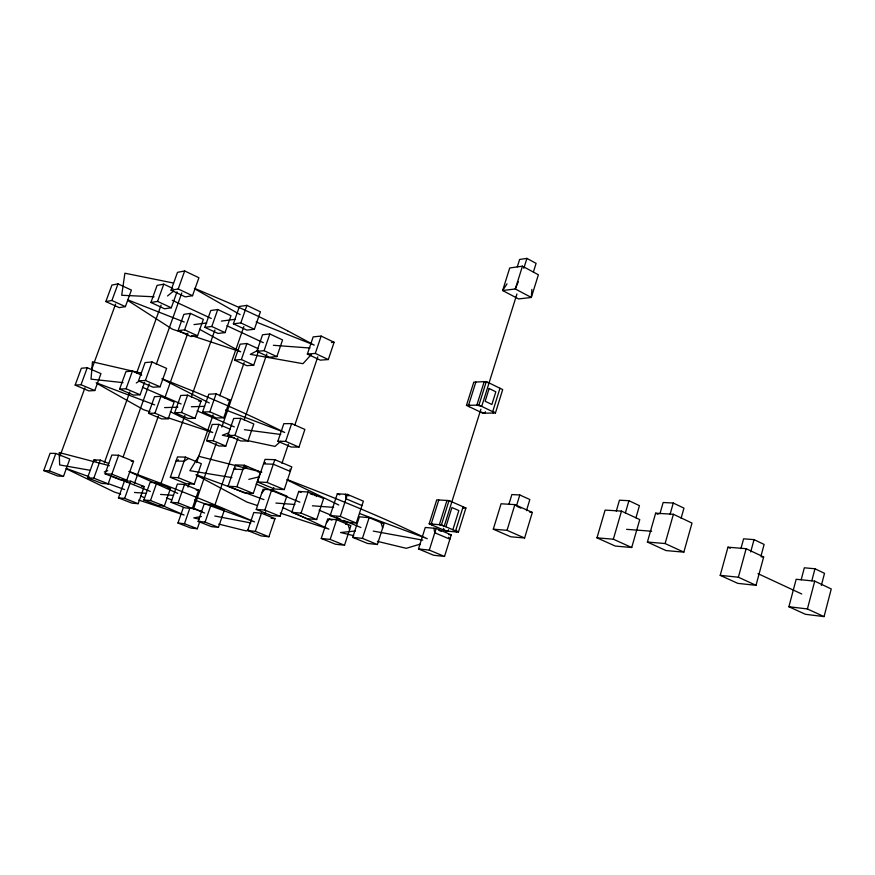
<?xml version="1.0" encoding="UTF-8"?>
<svg xmlns="http://www.w3.org/2000/svg" width="875" height="875" viewBox="0 0 875 875"><rect width="100%" height="100%" fill="white"/><g stroke="black" fill="none" stroke-linecap="round" stroke-linejoin="round"><path stroke-width="1.31" d="M531.891 289.395L531.322 297.467L518.558 298.933L502.633 290.533L509.731 267.98L522.452 266.175L538.377 274.783L531.322 297.467L515.309 288.969L502.633 290.533L507.019 283.828M821.373 585.375L824.513 573.344L814.975 568.772L804.344 567.788L801.172 579.775M824.053 616.612L831.25 588.962L814.723 581.142L796.173 579.272L788.889 606.736L805.459 614.305L824.053 616.612L807.406 608.956L788.889 606.736M811.792 580.847L814.975 568.772M807.406 608.956L814.723 581.142M761.119 555.505L764.116 544.436L754.053 539.623L743.608 538.825L740.928 548.636M756.011 585.331L763.667 556.981L746.145 548.691L727.956 547.192L720.212 575.345L737.756 583.363L756.011 585.331L738.369 577.216L720.212 575.345M738.369 577.216L746.145 548.691M750.695 551.961L754.053 539.623M683.834 552.147L692.005 523.075L673.4 514.27L655.638 513.188L647.391 542.052L666.006 550.561L683.834 552.147L665.109 543.539L647.391 542.052M665.109 543.539L673.4 514.27M681.122 518.208L683.966 508.134L673.28 503.038L663.152 502.502L659.925 513.778M670.042 514.402L673.28 503.038M635.939 517.814L639.439 505.652L628.928 500.708L619.456 500.205L616.284 511.109M631.717 547.52L639.756 519.586L621.502 511.109L605.095 510.103L596.98 537.841L615.245 546.055L631.717 547.52L613.342 539.208L596.98 537.841M613.342 539.208L621.502 511.109M625.384 512.914L628.928 500.708M526.477 510.65L529.845 499.527L519.794 494.977L511.875 494.561L508.867 504.416M524.595 538.005L532.317 512.433L514.872 504.613L501.08 503.77L493.292 529.189L510.737 536.78L524.595 538.005L507.041 530.337L493.292 529.189M507.041 530.337L514.872 504.613M516.403 506.133L519.794 494.977M458.402 532.131L465.905 508.003L449.017 500.598L436.723 499.844L429.177 523.83L446.042 531.038L458.402 532.131L441.416 524.858L429.177 523.83M495.425 412.989L502.698 389.594L486.303 381.566L473.791 382.134L466.473 405.387L482.858 413.208L495.425 412.989L478.942 405.07L466.473 405.387M445.922 526.783L451.927 507.533L458.839 510.552L452.856 529.758M448.558 529.714L448.088 531.212L443.253 529.834L443.713 528.347M485.384 411.72L484.936 413.175L480.134 411.906M444.522 556.456L451.248 534.866L436.111 528.413L425.272 527.472L418.502 548.942L433.628 555.242L444.522 556.456L429.308 550.112L418.502 548.942M533.4 272.016L536.091 263.386L526.925 258.387L519.619 259.47L517.3 266.853M499.975 388.259L492.691 411.677L493.314 413.022L493.762 411.556M456.794 530.436L456.323 531.945L455.591 530.928L463.105 506.778L463.816 507.861M432.469 523.534L431.998 525.033L431.2 523.994L438.758 499.975M469.667 405.245L469.219 406.7L468.53 405.333L475.858 382.036M429.308 550.112L436.111 528.413M441.416 524.858L449.017 500.598M478.942 405.07L486.303 381.566M522.452 266.175L515.309 288.969L518.317 281.673M523.83 268.286L526.925 258.387M480.911 409.172L444.259 526.072L439.359 524.683L446.95 500.467L451.85 501.834M516.939 293.989L481.698 406.405L476.842 405.125L484.203 381.664L489.048 382.911M377.366 544.512L383.983 523.873L369.141 517.639L359.395 516.83L352.734 537.37L367.566 543.452L377.366 544.512L362.436 538.377L352.734 537.37M362.436 538.377L369.141 517.639M344.52 545.245L350.886 525.656L336.623 519.739L327.666 518.962L321.256 538.464L335.508 544.239L344.52 545.245L330.181 539.427L321.256 538.464M356.278 523.064L363.377 501.167L347.463 494.408L337.323 493.784L330.181 515.561L346.084 522.156L356.278 523.064L340.277 516.403L330.181 515.561M330.181 539.427L336.623 519.739M340.277 516.403L347.463 494.408M316.673 519.542L323.608 498.52L308.098 492.012L298.736 491.433L291.769 512.356L307.256 518.711L316.673 519.542L301.087 513.133L291.769 512.356M301.087 513.133L308.098 492.012M280.066 516.294L286.836 496.07L271.709 489.792L263.047 489.267L256.244 509.381L271.338 515.517L280.066 516.294L264.873 510.103L256.244 509.381M284.222 489.584L291.823 466.9L274.837 459.659L265.048 459.386L257.414 481.928L274.378 488.994L284.222 489.584L267.137 482.453L257.414 481.928M268.909 536.78L274.98 518.678L261.439 513.188L253.783 512.52L247.691 530.534L261.209 535.916L268.909 536.78L255.314 531.355L247.691 530.534M298.955 447.125L304.883 429.45L291.637 423.598L283.828 423.686L277.867 441.284L291.102 447.016L298.955 447.125L285.655 441.35L277.867 441.284M328.311 359.548L334.097 342.267L321.147 336.087L313.173 336.875L307.355 354.08L320.305 360.15L328.311 359.548L315.295 353.423L307.355 354.08M267.137 482.453L274.837 459.659M255.314 531.355L261.439 513.188M285.655 441.35L291.637 423.598M315.295 353.423L321.147 336.087M264.873 510.103L271.709 489.792M264.786 514.314L265.65 511.766M272.519 491.367L273.798 487.55M281.958 463.323L288.389 444.205M294.766 425.272L317.811 356.803M253.258 493.456L260.52 472.03L244.311 465.227L235.375 464.909L228.069 486.216L244.256 492.855L253.258 493.456L236.95 486.752L228.069 486.216M218.444 527.384L224.405 509.961L211.116 504.623L204.148 504.044L198.166 521.402L211.422 526.63L218.444 527.384L205.1 522.113L198.166 521.402M247.986 441.033L253.816 423.992L240.811 418.338L233.68 418.458L227.828 435.422L240.811 440.978L247.986 441.033L234.927 435.433L227.828 435.422M276.872 356.595L282.57 339.938L269.839 333.966L262.555 334.753L256.834 351.345L269.544 357.208L276.872 356.595L264.086 350.689L256.834 351.345M236.95 486.752L244.311 465.227M205.1 522.113L211.116 504.623M234.927 435.433L240.811 418.338M264.086 350.689L269.839 333.966M214.692 505.717L237.88 438.222M244.158 419.945L266.831 353.97M183.291 507.686L177.964 523.02L190.75 528.019L197.302 528.752L199.959 521.052M230.18 429.22L218.892 424.364L212.231 424.43L206.588 440.683L219.111 445.977L225.805 446.075L229.709 434.777M257.983 348.611L246.925 343.503L240.122 344.181L234.587 360.095L246.87 365.673L253.706 365.159L258.366 351.641M194.228 484.192L201.338 463.695L185.489 457.133L177.494 456.914L170.352 477.291L186.167 483.711L194.228 484.192L178.303 477.717L170.352 477.291M177.964 523.02L184.45 523.72L189.809 508.266M206.588 440.683L213.216 440.737L218.892 424.364M234.587 360.095L241.369 359.538L246.925 343.503M192.292 508.506L198.636 490.197L184.516 484.477L177.406 484.039L171.03 502.272L185.128 507.861L192.292 508.506L178.117 502.863L171.03 502.272M223.705 417.823L229.895 399.941L216.092 393.859L208.797 394.198L202.573 411.994L216.355 417.955L223.705 417.823L209.836 411.819L202.573 411.994M254.373 329.252L260.422 311.795L246.925 305.375L239.455 306.436L233.384 323.827L246.859 330.116L254.373 329.252L240.822 322.908L233.384 323.827M193.375 509.239L216.18 443.373M221.812 427.088L244.136 362.622M178.303 477.717L185.489 457.133M178.117 502.863L184.516 484.477M209.836 411.819L216.092 393.859M240.822 322.908L246.925 305.375M188.005 487.113L189.35 483.241M196.525 462.612L213.117 414.903M219.767 395.784L243.863 326.539M164.336 506.023L170.537 488.316L156.756 482.781L150.095 482.377L143.872 499.997L157.631 505.422L164.336 506.023L150.5 500.555L143.872 499.997M195.037 418.327L201.097 401.034L187.611 395.161L180.775 395.467L174.705 412.694L188.158 418.458L195.037 418.327L181.497 412.519L174.705 412.694M225.039 332.62L230.967 315.711L217.766 309.52L210.777 310.516L204.827 327.348L218.006 333.43L225.039 332.62L211.794 326.495L204.827 327.348M150.5 500.555L156.756 482.781M181.497 412.519L187.611 395.161M211.794 326.495L217.766 309.52M160.3 485.341L184.855 415.505M191.373 396.955L214.922 329.984M134.367 483.689L158.364 416.073M164.752 398.081L187.786 333.211M138.173 503.694L144.222 486.566L130.769 481.206L124.534 480.823L118.453 497.875L131.884 503.136L138.173 503.694L124.655 498.4L118.453 497.875M168.186 418.808L174.114 402.052L160.934 396.375L154.525 396.67L148.586 413.35L161.733 418.928L168.186 418.808L154.952 413.186L148.586 413.35M197.542 335.781L203.339 319.386L190.444 313.403L183.87 314.344L178.052 330.662L190.936 336.536L197.542 335.781L184.592 329.853L178.052 330.662M126.82 480.156L133.536 461.3L118.628 455.241L111.847 455.055L105.098 473.823L119.995 479.741L126.82 480.156L111.836 474.173L105.098 473.823M160.07 386.805L166.622 368.408L152.053 361.977L145.064 362.589L138.491 380.909L153.037 387.209L160.07 386.805L145.436 380.439L138.491 380.909M192.522 295.706L198.92 277.747L184.68 270.955L177.494 272.344L171.073 290.216L185.292 296.887L192.522 295.706L178.216 288.98L171.073 290.216M124.655 498.4L130.769 481.206M154.952 413.186L160.934 396.375M184.592 329.853L190.444 313.403M108.675 463.477L100.33 460.119L94.019 459.9L87.544 477.794L101.828 483.427L108.183 483.853L110.95 476.142M141.75 375.178L132.42 371.12L125.923 371.634L119.602 389.123L133.569 395.095L140.109 394.778L144.616 382.233M172.9 288.455L163.778 284.167L157.095 285.392L150.916 302.477L164.577 308.787L171.303 307.759L177.023 291.823M111.836 474.173L118.628 455.241M145.436 380.439L152.053 361.977M178.216 288.98L184.68 270.955M123.134 456.892L149.264 383.852M156.286 364.219L181.781 292.961M87.544 477.794L93.822 478.177L100.33 460.119M119.602 389.123L126.066 388.752L132.42 371.12M150.916 302.477L157.566 301.394L163.778 284.167M104.311 462.875L129.839 391.945M136.609 373.133L161.088 305.112M63.492 476.361L69.803 459.036L55.814 453.469L50.083 453.305L43.75 470.553L57.717 476.011L63.492 476.361L49.438 470.848L43.75 470.553M94.784 390.545L100.953 373.614L87.259 367.719L81.342 368.244L75.152 385.109L88.823 390.884L94.784 390.545L81.025 384.716L75.152 385.109M125.377 306.644L131.414 290.084L118.005 283.883L111.923 285.064L105.853 301.547L119.241 307.639L125.377 306.644L111.912 300.497L105.853 301.547M59.927 456.17L84.952 387.822M91.591 369.666L115.598 304.095M49.438 470.848L55.814 453.469M81.025 384.716L87.259 367.719M111.912 300.497L118.005 283.883M261.691 493.281L264.764 489.366M326.386 522.856L329.438 519.116L331.964 520.155M311.238 354.594L302.98 363.683L250.327 354.342L258.191 350.164M280.755 441.306L274.991 446.414L247.362 440.541M167.541 295.98L173.48 291.113M136.27 382.966L139.464 380.953M265.497 462.656L263.528 463.881L273.295 464.209L290.303 471.428L290.073 469.131M235.791 467.994L233.909 469.153L242.834 469.514L247.559 466.594L245 466.495M248.609 529.627L246.389 530.972L218.772 524.092M188.672 458.456L184.056 461.245L176.072 460.983L178.544 459.889M104.267 471.997L107.756 470.619M228.561 432.939L222.359 435.225L234.205 437.741M420.438 544.075L406.273 548.308L377.366 541.352M248.784 479.358L259.252 476.788M201.425 516.502L193.78 517.88L199.041 519.181M193.998 324.603L206.741 322.962M221.408 321.081L235.484 319.277M355.403 530.994L340.572 532.514L353.708 535.675M331.417 342.519L334.097 342.267M198.789 401.122L201.097 401.034M227.434 400.039L229.895 399.941M164.566 407.608L177.844 407.181M191.33 406.755L204.608 406.339M131.25 461.213L133.536 461.3M257.939 471.92L260.52 472.03M154.088 296.789L121.691 295.269L124.906 273.219L173.512 283.041M141.695 486.402L144.222 486.566M167.836 488.141L170.537 488.316M196.241 490.033L198.636 490.197M463.422 507.839L465.905 508.003M529.791 512.258L532.317 512.433M273.361 345.297L309.969 348.02M134.477 492.461L146.114 493.336M160.552 494.419L173.502 495.381M275.898 503.059L294.875 504.481M312.397 505.794L333.714 507.391M626.62 529.342L651.623 531.223M761.053 556.752L763.667 556.981M345.636 524.256L348.042 524.475L349.617 529.561M271.108 518.328L274.98 518.678M448.82 534.647L451.248 534.866M123.069 382.648L91.022 379.148L92.444 361.823L141.159 373.089M244.398 429.691L280.733 434.481M231.93 477.608L189.864 470.684L198.702 456.302L261.833 472.216M90.005 470.28L59.653 464.931L59.205 452.561L109.331 465.686M373.253 531.092L422.767 540.148M214.791 516.009L250.83 522.944M257.206 505.466L246.969 502.086L196.088 474.994M280.262 513.078L328.913 529.134L282.713 507.533M120.652 494.091L114.177 491.958L66.205 468.738M138.775 500.073L184.089 515.025L161.689 505.225M187.819 334.305L172.331 329.175L127.608 300.366M191.691 335.584L240.745 351.816L199.478 329.273M149.975 411.808L143.566 409.697L97.245 383.611M167.902 417.736L212.723 432.545L170.33 411.709M66.281 468.464L89.097 476.722M108.117 483.602L124.589 489.562M194.425 499.986L254.537 521.883L226.428 509.709A299.272 30.395 19.1 0 0 162.411 483.973L129.03 471.395M196.284 474.677L263.955 499.625M359.789 513.603L427.273 538.716L396.605 524.464A346.938 41.814 18.8 0 0 324.363 494.003L287.788 479.784M96.141 382.758L154.744 404.884M225.619 409.938L284.736 432.469L257.37 419.202A296.111 44.352 19.5 0 0 194.786 391.803L162.05 378.711M184.45 523.72L197.302 528.752M127.816 299.873L184.231 322.055M93.822 478.177L108.183 483.853M256.145 321.989L314.234 345.111L287.591 330.805M124.534 480.823L126.962 481.786M192.577 507.905L201.895 511.613M110.688 475.661L150.292 491.422M166.6 497.908L171.675 499.92M191.953 507.992L204.619 513.034M94.019 459.9L96.392 460.852M194.6 288.378L226.395 301.831A293.038 57.739 19.9 0 1 287.591 330.805M256.113 484.039L299.906 502.217M319.091 510.18L331.395 515.288M336.306 517.333L340.003 518.864M343.689 520.395L360.905 527.538M298.736 491.433L301.109 492.428M361.966 505.542L346.03 498.794L345.417 494.277L349.092 495.841M213.216 440.737L225.805 446.075M337.323 493.784L339.752 494.823M438.769 530.294L441.186 531.322M126.066 388.752L140.109 394.778M142.461 387.264L181.136 403.955M197.094 410.834L234.303 426.902M140.525 495.961L144.266 497.602M517.519 506.636L520.877 508.145M129.237 471.669L177.756 493.402M241.369 359.538L253.706 365.159M157.566 301.394L171.303 307.759M172.222 300.289L211.28 318.456M226.898 325.73L263.32 342.672M757.947 573.628L801.752 593.994M655.638 513.188L658.109 514.347M727.956 547.192L730.286 548.286M286.705 479.752L338.789 505.028M162.225 379.061L209.311 402.959M194.425 288.673L240.133 314.628M448.613 537.25L449.903 539.175L434.755 532.744L433.923 528.227M381.03 522.627L382.659 527.986M310.253 493.828A5.764 0.82 18.3 0 1 313.261 494.856M314.661 495.447A5.764 0.82 18.3 0 1 315.077 495.633M316.28 496.322A5.764 0.82 18.3 0 1 316.553 496.584M489.136 388.522L485.155 401.253L491.881 404.502L495.841 391.792L489.136 388.522"/></g></svg>
